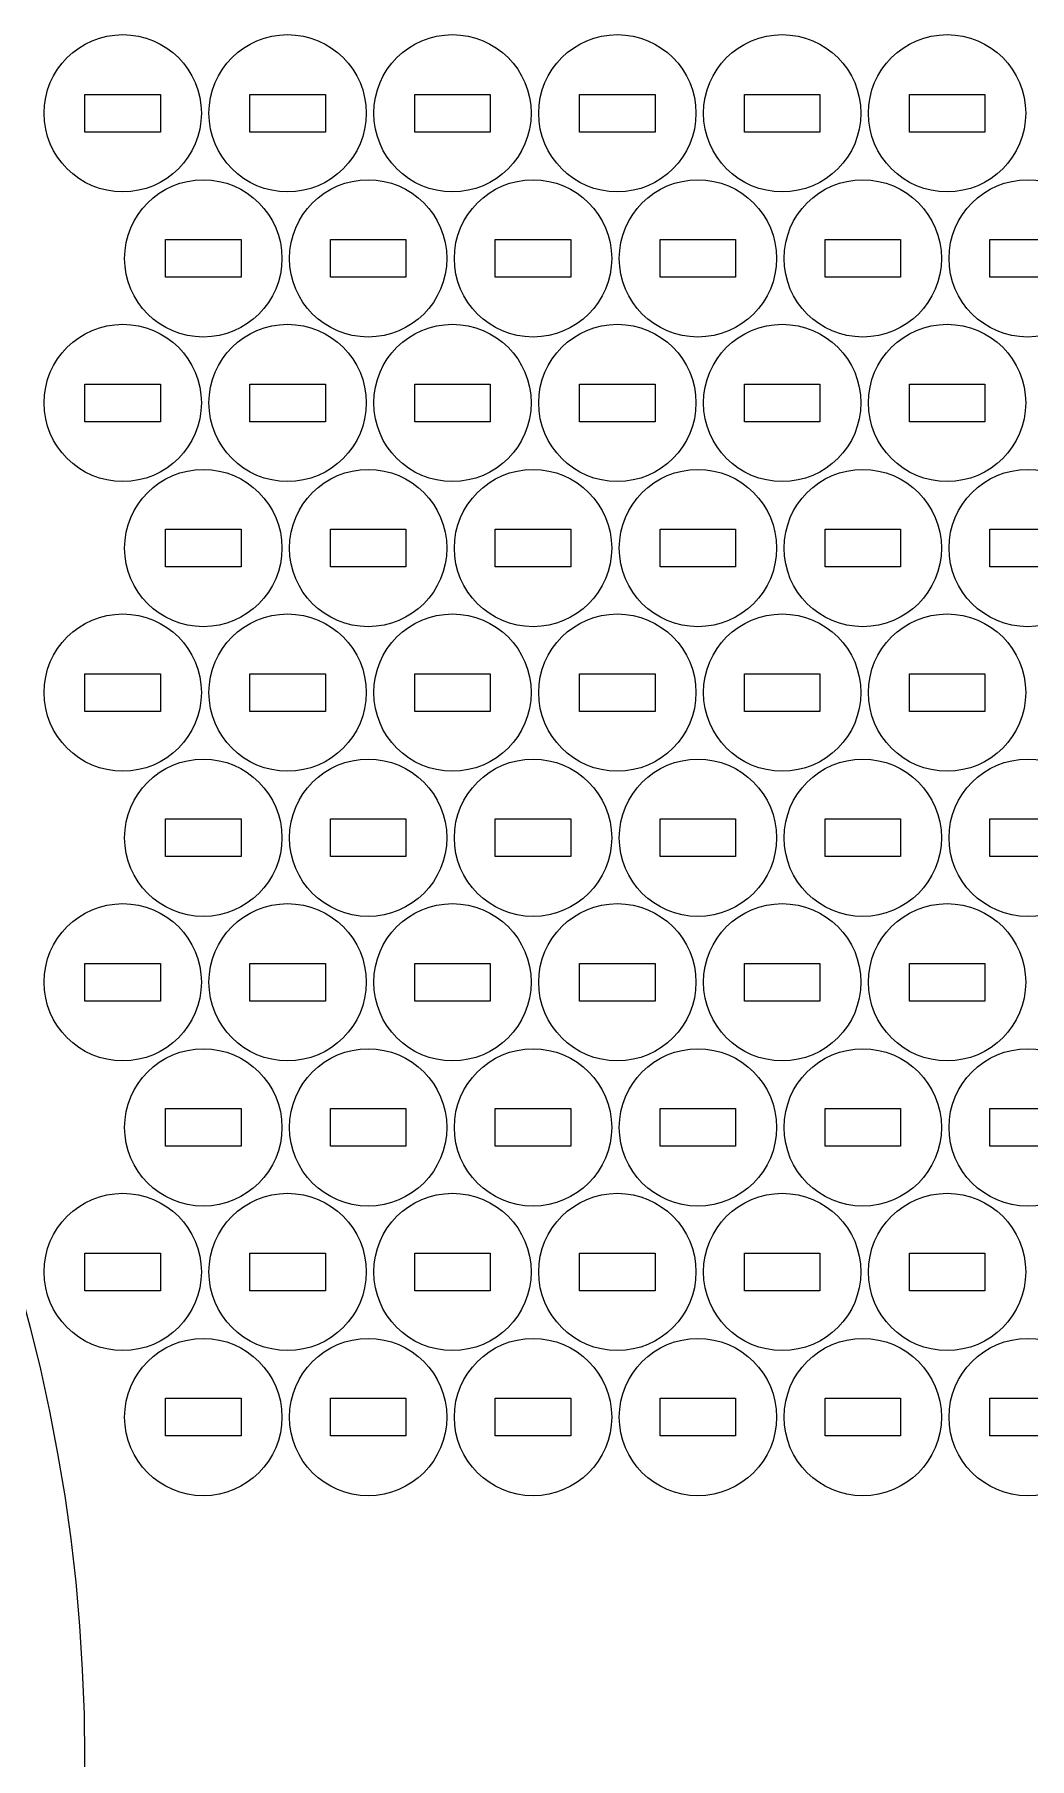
# Model space of a CAD drawing. Header units: millimetres. Extents: x -337 to 336, y -261 to 261.
# Drawn here: x -66.8 to 12.3, y -123.9 to 13.1 of the extents above; entities that cross this region are included whole.
import ezdxf

# ---------------------------------------------------------------- set-up
doc = ezdxf.new("R2010")
doc.units = ezdxf.units.MM
doc.header["$MEASUREMENT"] = 0
doc.layers.add('Camada 1', color=7, linetype='Continuous')

msp = doc.modelspace()

# ---------------------------------------------------------------- linework, layer by layer
at = {"layer": 'Camada 1', "lineweight": 20}
for points in [[(-62.7719, -123.8706), (-62.7719, -48.2077), (-124.1088, 13.1293), (-199.7716, 13.1294), (-199.7716, 13.1294), (-275.4346, 13.1295), (-336.7716, -48.2073), (-336.7718, -123.8702), (-336.7718, -123.8702), (-336.772, -199.5331), (-275.4353, -260.8702), (-199.7723, -260.8705), (-199.7723, -260.8705), (-124.1095, -260.8708), (-62.7723, -199.5342), (-62.7719, -123.8706)], [(-65.9885, 6.8705), (-65.9885, 3.4187), (-63.1903, 0.6205), (-59.7385, 0.6205), (-59.7385, 0.6205), (-56.2867, 0.6205), (-53.4885, 3.4187), (-53.4885, 6.8705), (-53.4885, 6.8705), (-53.4885, 10.3223), (-56.2867, 13.1205), (-59.7385, 13.1205), (-59.7385, 13.1205), (-63.1903, 13.1205), (-65.9885, 10.3223), (-65.9885, 6.8705)], [(-52.8849, 6.8705), (-52.8849, 3.4187), (-50.0867, 0.6205), (-46.6349, 0.6205), (-46.6349, 0.6205), (-43.1831, 0.6205), (-40.3849, 3.4187), (-40.3849, 6.8705), (-40.3849, 6.8705), (-40.3849, 10.3223), (-43.1831, 13.1205), (-46.6349, 13.1205), (-46.6349, 13.1205), (-50.0867, 13.1205), (-52.8849, 10.3223), (-52.8849, 6.8705)], [(-39.7813, 6.8705), (-39.7813, 3.4187), (-36.9831, 0.6205), (-33.5313, 0.6205), (-33.5313, 0.6205), (-30.0795, 0.6205), (-27.2813, 3.4187), (-27.2813, 6.8705), (-27.2813, 6.8705), (-27.2813, 10.3223), (-30.0795, 13.1205), (-33.5313, 13.1205), (-33.5313, 13.1205), (-36.9831, 13.1205), (-39.7813, 10.3223), (-39.7813, 6.8705)], [(-26.6777, 6.8705), (-26.6777, 3.4187), (-23.8795, 0.6205), (-20.4277, 0.6205), (-20.4277, 0.6205), (-16.9759, 0.6205), (-14.1777, 3.4187), (-14.1777, 6.8705), (-14.1777, 6.8705), (-14.1777, 10.3223), (-16.9759, 13.1205), (-20.4277, 13.1205), (-20.4277, 13.1205), (-23.8795, 13.1205), (-26.6777, 10.3223), (-26.6777, 6.8705)], [(-13.5741, 6.8705), (-13.5741, 3.4187), (-10.7759, 0.6205), (-7.3241, 0.6205), (-7.3241, 0.6205), (-3.8723, 0.6205), (-1.0741, 3.4187), (-1.0741, 6.8705), (-1.0741, 6.8705), (-1.0741, 10.3223), (-3.8723, 13.1205), (-7.3241, 13.1205), (-7.3241, 13.1205), (-10.7759, 13.1205), (-13.5741, 10.3223), (-13.5741, 6.8705)], [(-0.4705, 6.8705), (-0.4705, 3.4187), (2.3277, 0.6205), (5.7795, 0.6205), (5.7795, 0.6205), (9.2313, 0.6205), (12.0295, 3.4187), (12.0295, 6.8705), (12.0295, 6.8705), (12.0295, 10.3223), (9.2313, 13.1205), (5.7795, 13.1205), (5.7795, 13.1205), (2.3277, 13.1205), (-0.4705, 10.3223), (-0.4705, 6.8705)], [(-62.7385, 8.3705), (-62.7385, 8.3705), (-62.7385, 5.3705), (-62.7385, 5.3705), (-62.7385, 5.3705), (-62.7385, 5.3705), (-56.7385, 5.3705), (-56.7385, 5.3705), (-56.7385, 5.3705), (-56.7385, 5.3705), (-56.7385, 8.3705), (-56.7385, 8.3705), (-56.7385, 8.3705), (-56.7385, 8.3705), (-62.7385, 8.3705), (-62.7385, 8.3705)], [(-49.6349, 8.3705), (-49.6349, 8.3705), (-49.6349, 5.3705), (-49.6349, 5.3705), (-49.6349, 5.3705), (-49.6349, 5.3705), (-43.6349, 5.3705), (-43.6349, 5.3705), (-43.6349, 5.3705), (-43.6349, 5.3705), (-43.6349, 8.3705), (-43.6349, 8.3705), (-43.6349, 8.3705), (-43.6349, 8.3705), (-49.6349, 8.3705), (-49.6349, 8.3705)], [(-36.5313, 8.3705), (-36.5313, 8.3705), (-36.5313, 5.3705), (-36.5313, 5.3705), (-36.5313, 5.3705), (-36.5313, 5.3705), (-30.5313, 5.3705), (-30.5313, 5.3705), (-30.5313, 5.3705), (-30.5313, 5.3705), (-30.5313, 8.3705), (-30.5313, 8.3705), (-30.5313, 8.3705), (-30.5313, 8.3705), (-36.5313, 8.3705), (-36.5313, 8.3705)], [(-23.4277, 8.3705), (-23.4277, 8.3705), (-23.4277, 5.3705), (-23.4277, 5.3705), (-23.4277, 5.3705), (-23.4277, 5.3705), (-17.4277, 5.3705), (-17.4277, 5.3705), (-17.4277, 5.3705), (-17.4277, 5.3705), (-17.4277, 8.3705), (-17.4277, 8.3705), (-17.4277, 8.3705), (-17.4277, 8.3705), (-23.4277, 8.3705), (-23.4277, 8.3705)], [(-10.3241, 8.3705), (-10.3241, 8.3705), (-10.3241, 5.3705), (-10.3241, 5.3705), (-10.3241, 5.3705), (-10.3241, 5.3705), (-4.3241, 5.3705), (-4.3241, 5.3705), (-4.3241, 5.3705), (-4.3241, 5.3705), (-4.3241, 8.3705), (-4.3241, 8.3705), (-4.3241, 8.3705), (-4.3241, 8.3705), (-10.3241, 8.3705), (-10.3241, 8.3705)], [(2.7795, 8.3705), (2.7795, 8.3705), (2.7795, 5.3705), (2.7795, 5.3705), (2.7795, 5.3705), (2.7795, 5.3705), (8.7795, 5.3705), (8.7795, 5.3705), (8.7795, 5.3705), (8.7795, 5.3705), (8.7795, 8.3705), (8.7795, 8.3705), (8.7795, 8.3705), (8.7795, 8.3705), (2.7795, 8.3705), (2.7795, 8.3705)], [(-59.5856, -4.6653), (-59.5856, -8.1171), (-56.7874, -10.9153), (-53.3356, -10.9153), (-53.3356, -10.9153), (-49.8838, -10.9153), (-47.0856, -8.1171), (-47.0856, -4.6653), (-47.0856, -4.6653), (-47.0856, -1.2135), (-49.8838, 1.5847), (-53.3356, 1.5847), (-53.3356, 1.5847), (-56.7874, 1.5847), (-59.5856, -1.2135), (-59.5856, -4.6653)], [(-46.482, -4.6653), (-46.482, -8.1171), (-43.6838, -10.9153), (-40.232, -10.9153), (-40.232, -10.9153), (-36.7802, -10.9153), (-33.982, -8.1171), (-33.982, -4.6653), (-33.982, -4.6653), (-33.982, -1.2135), (-36.7802, 1.5847), (-40.232, 1.5847), (-40.232, 1.5847), (-43.6838, 1.5847), (-46.482, -1.2135), (-46.482, -4.6653)], [(-33.3784, -4.6653), (-33.3784, -8.1171), (-30.5802, -10.9153), (-27.1284, -10.9153), (-27.1284, -10.9153), (-23.6766, -10.9153), (-20.8784, -8.1171), (-20.8784, -4.6653), (-20.8784, -4.6653), (-20.8784, -1.2135), (-23.6766, 1.5847), (-27.1284, 1.5847), (-27.1284, 1.5847), (-30.5802, 1.5847), (-33.3784, -1.2135), (-33.3784, -4.6653)], [(-20.2748, -4.6653), (-20.2748, -8.1171), (-17.4766, -10.9153), (-14.0248, -10.9153), (-14.0248, -10.9153), (-10.573, -10.9153), (-7.7748, -8.1171), (-7.7748, -4.6653), (-7.7748, -4.6653), (-7.7748, -1.2135), (-10.573, 1.5847), (-14.0248, 1.5847), (-14.0248, 1.5847), (-17.4766, 1.5847), (-20.2748, -1.2135), (-20.2748, -4.6653)], [(-7.1712, -4.6653), (-7.1712, -8.1171), (-4.373, -10.9153), (-0.9212, -10.9153), (-0.9212, -10.9153), (2.5306, -10.9153), (5.3288, -8.1171), (5.3288, -4.6653), (5.3288, -4.6653), (5.3288, -1.2135), (2.5306, 1.5847), (-0.9212, 1.5847), (-0.9212, 1.5847), (-4.373, 1.5847), (-7.1712, -1.2135), (-7.1712, -4.6653)], [(5.9324, -4.6653), (5.9324, -8.1171), (8.7306, -10.9153), (12.1824, -10.9153), (12.1824, -10.9153), (15.6342, -10.9153), (18.4324, -8.1171), (18.4324, -4.6653), (18.4324, -4.6653), (18.4324, -1.2135), (15.6342, 1.5847), (12.1824, 1.5847), (12.1824, 1.5847), (8.7306, 1.5847), (5.9324, -1.2135), (5.9324, -4.6653)], [(-56.3356, -3.1653), (-56.3356, -3.1653), (-56.3356, -6.1653), (-56.3356, -6.1653), (-56.3356, -6.1653), (-56.3356, -6.1653), (-50.3356, -6.1653), (-50.3356, -6.1653), (-50.3356, -6.1653), (-50.3356, -6.1653), (-50.3356, -3.1653), (-50.3356, -3.1653), (-50.3356, -3.1653), (-50.3356, -3.1653), (-56.3356, -3.1653), (-56.3356, -3.1653)], [(-43.232, -3.1653), (-43.232, -3.1653), (-43.232, -6.1653), (-43.232, -6.1653), (-43.232, -6.1653), (-43.232, -6.1653), (-37.232, -6.1653), (-37.232, -6.1653), (-37.232, -6.1653), (-37.232, -6.1653), (-37.232, -3.1653), (-37.232, -3.1653), (-37.232, -3.1653), (-37.232, -3.1653), (-43.232, -3.1653), (-43.232, -3.1653)], [(-30.1284, -3.1653), (-30.1284, -3.1653), (-30.1284, -6.1653), (-30.1284, -6.1653), (-30.1284, -6.1653), (-30.1284, -6.1653), (-24.1284, -6.1653), (-24.1284, -6.1653), (-24.1284, -6.1653), (-24.1284, -6.1653), (-24.1284, -3.1653), (-24.1284, -3.1653), (-24.1284, -3.1653), (-24.1284, -3.1653), (-30.1284, -3.1653), (-30.1284, -3.1653)], [(-17.0248, -3.1653), (-17.0248, -3.1653), (-17.0248, -6.1653), (-17.0248, -6.1653), (-17.0248, -6.1653), (-17.0248, -6.1653), (-11.0248, -6.1653), (-11.0248, -6.1653), (-11.0248, -6.1653), (-11.0248, -6.1653), (-11.0248, -3.1653), (-11.0248, -3.1653), (-11.0248, -3.1653), (-11.0248, -3.1653), (-17.0248, -3.1653), (-17.0248, -3.1653)], [(-3.9212, -3.1653), (-3.9212, -3.1653), (-3.9212, -6.1653), (-3.9212, -6.1653), (-3.9212, -6.1653), (-3.9212, -6.1653), (2.0788, -6.1653), (2.0788, -6.1653), (2.0788, -6.1653), (2.0788, -6.1653), (2.0788, -3.1653), (2.0788, -3.1653), (2.0788, -3.1653), (2.0788, -3.1653), (-3.9212, -3.1653), (-3.9212, -3.1653)], [(9.1824, -3.1653), (9.1824, -3.1653), (9.1824, -6.1653), (9.1824, -6.1653), (9.1824, -6.1653), (9.1824, -6.1653), (15.1824, -6.1653), (15.1824, -6.1653), (15.1824, -6.1653), (15.1824, -6.1653), (15.1824, -3.1653), (15.1824, -3.1653), (15.1824, -3.1653), (15.1824, -3.1653), (9.1824, -3.1653), (9.1824, -3.1653)], [(-65.9885, -16.1483), (-65.9885, -19.6001), (-63.1903, -22.3983), (-59.7385, -22.3983), (-59.7385, -22.3983), (-56.2867, -22.3983), (-53.4885, -19.6001), (-53.4885, -16.1483), (-53.4885, -16.1483), (-53.4885, -12.6965), (-56.2867, -9.8983), (-59.7385, -9.8983), (-59.7385, -9.8983), (-63.1903, -9.8983), (-65.9885, -12.6965), (-65.9885, -16.1483)], [(-52.8849, -16.1483), (-52.8849, -19.6001), (-50.0867, -22.3983), (-46.6349, -22.3983), (-46.6349, -22.3983), (-43.1831, -22.3983), (-40.3849, -19.6001), (-40.3849, -16.1483), (-40.3849, -16.1483), (-40.3849, -12.6965), (-43.1831, -9.8983), (-46.6349, -9.8983), (-46.6349, -9.8983), (-50.0867, -9.8983), (-52.8849, -12.6965), (-52.8849, -16.1483)], [(-39.7813, -16.1483), (-39.7813, -19.6001), (-36.9831, -22.3983), (-33.5313, -22.3983), (-33.5313, -22.3983), (-30.0795, -22.3983), (-27.2813, -19.6001), (-27.2813, -16.1483), (-27.2813, -16.1483), (-27.2813, -12.6965), (-30.0795, -9.8983), (-33.5313, -9.8983), (-33.5313, -9.8983), (-36.9831, -9.8983), (-39.7813, -12.6965), (-39.7813, -16.1483)], [(-26.6777, -16.1483), (-26.6777, -19.6001), (-23.8795, -22.3983), (-20.4277, -22.3983), (-20.4277, -22.3983), (-16.9759, -22.3983), (-14.1777, -19.6001), (-14.1777, -16.1483), (-14.1777, -16.1483), (-14.1777, -12.6965), (-16.9759, -9.8983), (-20.4277, -9.8983), (-20.4277, -9.8983), (-23.8795, -9.8983), (-26.6777, -12.6965), (-26.6777, -16.1483)], [(-13.5741, -16.1483), (-13.5741, -19.6001), (-10.7759, -22.3983), (-7.3241, -22.3983), (-7.3241, -22.3983), (-3.8723, -22.3983), (-1.0741, -19.6001), (-1.0741, -16.1483), (-1.0741, -16.1483), (-1.0741, -12.6965), (-3.8723, -9.8983), (-7.3241, -9.8983), (-7.3241, -9.8983), (-10.7759, -9.8983), (-13.5741, -12.6965), (-13.5741, -16.1483)], [(-0.4705, -16.1483), (-0.4705, -19.6001), (2.3277, -22.3983), (5.7795, -22.3983), (5.7795, -22.3983), (9.2313, -22.3983), (12.0295, -19.6001), (12.0295, -16.1483), (12.0295, -16.1483), (12.0295, -12.6965), (9.2313, -9.8983), (5.7795, -9.8983), (5.7795, -9.8983), (2.3277, -9.8983), (-0.4705, -12.6965), (-0.4705, -16.1483)], [(-62.7385, -14.6483), (-62.7385, -14.6483), (-62.7385, -17.6483), (-62.7385, -17.6483), (-62.7385, -17.6483), (-62.7385, -17.6483), (-56.7385, -17.6483), (-56.7385, -17.6483), (-56.7385, -17.6483), (-56.7385, -17.6483), (-56.7385, -14.6483), (-56.7385, -14.6483), (-56.7385, -14.6483), (-56.7385, -14.6483), (-62.7385, -14.6483), (-62.7385, -14.6483)], [(-49.6349, -14.6483), (-49.6349, -14.6483), (-49.6349, -17.6483), (-49.6349, -17.6483), (-49.6349, -17.6483), (-49.6349, -17.6483), (-43.6349, -17.6483), (-43.6349, -17.6483), (-43.6349, -17.6483), (-43.6349, -17.6483), (-43.6349, -14.6483), (-43.6349, -14.6483), (-43.6349, -14.6483), (-43.6349, -14.6483), (-49.6349, -14.6483), (-49.6349, -14.6483)], [(-36.5313, -14.6483), (-36.5313, -14.6483), (-36.5313, -17.6483), (-36.5313, -17.6483), (-36.5313, -17.6483), (-36.5313, -17.6483), (-30.5313, -17.6483), (-30.5313, -17.6483), (-30.5313, -17.6483), (-30.5313, -17.6483), (-30.5313, -14.6483), (-30.5313, -14.6483), (-30.5313, -14.6483), (-30.5313, -14.6483), (-36.5313, -14.6483), (-36.5313, -14.6483)], [(-23.4277, -14.6483), (-23.4277, -14.6483), (-23.4277, -17.6483), (-23.4277, -17.6483), (-23.4277, -17.6483), (-23.4277, -17.6483), (-17.4277, -17.6483), (-17.4277, -17.6483), (-17.4277, -17.6483), (-17.4277, -17.6483), (-17.4277, -14.6483), (-17.4277, -14.6483), (-17.4277, -14.6483), (-17.4277, -14.6483), (-23.4277, -14.6483), (-23.4277, -14.6483)], [(-10.3241, -14.6483), (-10.3241, -14.6483), (-10.3241, -17.6483), (-10.3241, -17.6483), (-10.3241, -17.6483), (-10.3241, -17.6483), (-4.3241, -17.6483), (-4.3241, -17.6483), (-4.3241, -17.6483), (-4.3241, -17.6483), (-4.3241, -14.6483), (-4.3241, -14.6483), (-4.3241, -14.6483), (-4.3241, -14.6483), (-10.3241, -14.6483), (-10.3241, -14.6483)], [(2.7795, -14.6483), (2.7795, -14.6483), (2.7795, -17.6483), (2.7795, -17.6483), (2.7795, -17.6483), (2.7795, -17.6483), (8.7795, -17.6483), (8.7795, -17.6483), (8.7795, -17.6483), (8.7795, -17.6483), (8.7795, -14.6483), (8.7795, -14.6483), (8.7795, -14.6483), (8.7795, -14.6483), (2.7795, -14.6483), (2.7795, -14.6483)], [(-59.5856, -27.6841), (-59.5856, -31.1359), (-56.7874, -33.9341), (-53.3356, -33.9341), (-53.3356, -33.9341), (-49.8838, -33.9341), (-47.0856, -31.1359), (-47.0856, -27.6841), (-47.0856, -27.6841), (-47.0856, -24.2323), (-49.8838, -21.4341), (-53.3356, -21.4341), (-53.3356, -21.4341), (-56.7874, -21.4341), (-59.5856, -24.2323), (-59.5856, -27.6841)], [(-46.482, -27.6841), (-46.482, -31.1359), (-43.6838, -33.9341), (-40.232, -33.9341), (-40.232, -33.9341), (-36.7802, -33.9341), (-33.982, -31.1359), (-33.982, -27.6841), (-33.982, -27.6841), (-33.982, -24.2323), (-36.7802, -21.4341), (-40.232, -21.4341), (-40.232, -21.4341), (-43.6838, -21.4341), (-46.482, -24.2323), (-46.482, -27.6841)], [(-33.3784, -27.6841), (-33.3784, -31.1359), (-30.5802, -33.9341), (-27.1284, -33.9341), (-27.1284, -33.9341), (-23.6766, -33.9341), (-20.8784, -31.1359), (-20.8784, -27.6841), (-20.8784, -27.6841), (-20.8784, -24.2323), (-23.6766, -21.4341), (-27.1284, -21.4341), (-27.1284, -21.4341), (-30.5802, -21.4341), (-33.3784, -24.2323), (-33.3784, -27.6841)], [(-20.2748, -27.6841), (-20.2748, -31.1359), (-17.4766, -33.9341), (-14.0248, -33.9341), (-14.0248, -33.9341), (-10.573, -33.9341), (-7.7748, -31.1359), (-7.7748, -27.6841), (-7.7748, -27.6841), (-7.7748, -24.2323), (-10.573, -21.4341), (-14.0248, -21.4341), (-14.0248, -21.4341), (-17.4766, -21.4341), (-20.2748, -24.2323), (-20.2748, -27.6841)], [(-7.1712, -27.6841), (-7.1712, -31.1359), (-4.373, -33.9341), (-0.9212, -33.9341), (-0.9212, -33.9341), (2.5306, -33.9341), (5.3288, -31.1359), (5.3288, -27.6841), (5.3288, -27.6841), (5.3288, -24.2323), (2.5306, -21.4341), (-0.9212, -21.4341), (-0.9212, -21.4341), (-4.373, -21.4341), (-7.1712, -24.2323), (-7.1712, -27.6841)], [(5.9324, -27.6841), (5.9324, -31.1359), (8.7306, -33.9341), (12.1824, -33.9341), (12.1824, -33.9341), (15.6342, -33.9341), (18.4324, -31.1359), (18.4324, -27.6841), (18.4324, -27.6841), (18.4324, -24.2323), (15.6342, -21.4341), (12.1824, -21.4341), (12.1824, -21.4341), (8.7306, -21.4341), (5.9324, -24.2323), (5.9324, -27.6841)], [(-56.3356, -26.1841), (-56.3356, -26.1841), (-56.3356, -29.1841), (-56.3356, -29.1841), (-56.3356, -29.1841), (-56.3356, -29.1841), (-50.3356, -29.1841), (-50.3356, -29.1841), (-50.3356, -29.1841), (-50.3356, -29.1841), (-50.3356, -26.1841), (-50.3356, -26.1841), (-50.3356, -26.1841), (-50.3356, -26.1841), (-56.3356, -26.1841), (-56.3356, -26.1841)], [(-43.232, -26.1841), (-43.232, -26.1841), (-43.232, -29.1841), (-43.232, -29.1841), (-43.232, -29.1841), (-43.232, -29.1841), (-37.232, -29.1841), (-37.232, -29.1841), (-37.232, -29.1841), (-37.232, -29.1841), (-37.232, -26.1841), (-37.232, -26.1841), (-37.232, -26.1841), (-37.232, -26.1841), (-43.232, -26.1841), (-43.232, -26.1841)], [(-30.1284, -26.1841), (-30.1284, -26.1841), (-30.1284, -29.1841), (-30.1284, -29.1841), (-30.1284, -29.1841), (-30.1284, -29.1841), (-24.1284, -29.1841), (-24.1284, -29.1841), (-24.1284, -29.1841), (-24.1284, -29.1841), (-24.1284, -26.1841), (-24.1284, -26.1841), (-24.1284, -26.1841), (-24.1284, -26.1841), (-30.1284, -26.1841), (-30.1284, -26.1841)], [(-17.0248, -26.1841), (-17.0248, -26.1841), (-17.0248, -29.1841), (-17.0248, -29.1841), (-17.0248, -29.1841), (-17.0248, -29.1841), (-11.0248, -29.1841), (-11.0248, -29.1841), (-11.0248, -29.1841), (-11.0248, -29.1841), (-11.0248, -26.1841), (-11.0248, -26.1841), (-11.0248, -26.1841), (-11.0248, -26.1841), (-17.0248, -26.1841), (-17.0248, -26.1841)], [(-3.9212, -26.1841), (-3.9212, -26.1841), (-3.9212, -29.1841), (-3.9212, -29.1841), (-3.9212, -29.1841), (-3.9212, -29.1841), (2.0788, -29.1841), (2.0788, -29.1841), (2.0788, -29.1841), (2.0788, -29.1841), (2.0788, -26.1841), (2.0788, -26.1841), (2.0788, -26.1841), (2.0788, -26.1841), (-3.9212, -26.1841), (-3.9212, -26.1841)], [(9.1824, -26.1841), (9.1824, -26.1841), (9.1824, -29.1841), (9.1824, -29.1841), (9.1824, -29.1841), (9.1824, -29.1841), (15.1824, -29.1841), (15.1824, -29.1841), (15.1824, -29.1841), (15.1824, -29.1841), (15.1824, -26.1841), (15.1824, -26.1841), (15.1824, -26.1841), (15.1824, -26.1841), (9.1824, -26.1841), (9.1824, -26.1841)], [(-65.9885, -39.1671), (-65.9885, -42.6189), (-63.1903, -45.4171), (-59.7385, -45.4171), (-59.7385, -45.4171), (-56.2867, -45.4171), (-53.4885, -42.6189), (-53.4885, -39.1671), (-53.4885, -39.1671), (-53.4885, -35.7153), (-56.2867, -32.9171), (-59.7385, -32.9171), (-59.7385, -32.9171), (-63.1903, -32.9171), (-65.9885, -35.7153), (-65.9885, -39.1671)], [(-52.8849, -39.1671), (-52.8849, -42.6189), (-50.0867, -45.4171), (-46.6349, -45.4171), (-46.6349, -45.4171), (-43.1831, -45.4171), (-40.3849, -42.6189), (-40.3849, -39.1671), (-40.3849, -39.1671), (-40.3849, -35.7153), (-43.1831, -32.9171), (-46.6349, -32.9171), (-46.6349, -32.9171), (-50.0867, -32.9171), (-52.8849, -35.7153), (-52.8849, -39.1671)], [(-39.7813, -39.1671), (-39.7813, -42.6189), (-36.9831, -45.4171), (-33.5313, -45.4171), (-33.5313, -45.4171), (-30.0795, -45.4171), (-27.2813, -42.6189), (-27.2813, -39.1671), (-27.2813, -39.1671), (-27.2813, -35.7153), (-30.0795, -32.9171), (-33.5313, -32.9171), (-33.5313, -32.9171), (-36.9831, -32.9171), (-39.7813, -35.7153), (-39.7813, -39.1671)], [(-26.6777, -39.1671), (-26.6777, -42.6189), (-23.8795, -45.4171), (-20.4277, -45.4171), (-20.4277, -45.4171), (-16.9759, -45.4171), (-14.1777, -42.6189), (-14.1777, -39.1671), (-14.1777, -39.1671), (-14.1777, -35.7153), (-16.9759, -32.9171), (-20.4277, -32.9171), (-20.4277, -32.9171), (-23.8795, -32.9171), (-26.6777, -35.7153), (-26.6777, -39.1671)], [(-13.5741, -39.1671), (-13.5741, -42.6189), (-10.7759, -45.4171), (-7.3241, -45.4171), (-7.3241, -45.4171), (-3.8723, -45.4171), (-1.0741, -42.6189), (-1.0741, -39.1671), (-1.0741, -39.1671), (-1.0741, -35.7153), (-3.8723, -32.9171), (-7.3241, -32.9171), (-7.3241, -32.9171), (-10.7759, -32.9171), (-13.5741, -35.7153), (-13.5741, -39.1671)], [(-0.4705, -39.1671), (-0.4705, -42.6189), (2.3277, -45.4171), (5.7795, -45.4171), (5.7795, -45.4171), (9.2313, -45.4171), (12.0295, -42.6189), (12.0295, -39.1671), (12.0295, -39.1671), (12.0295, -35.7153), (9.2313, -32.9171), (5.7795, -32.9171), (5.7795, -32.9171), (2.3277, -32.9171), (-0.4705, -35.7153), (-0.4705, -39.1671)], [(-62.7385, -37.6671), (-62.7385, -37.6671), (-62.7385, -40.6671), (-62.7385, -40.6671), (-62.7385, -40.6671), (-62.7385, -40.6671), (-56.7385, -40.6671), (-56.7385, -40.6671), (-56.7385, -40.6671), (-56.7385, -40.6671), (-56.7385, -37.6671), (-56.7385, -37.6671), (-56.7385, -37.6671), (-56.7385, -37.6671), (-62.7385, -37.6671), (-62.7385, -37.6671)], [(-49.6349, -37.6671), (-49.6349, -37.6671), (-49.6349, -40.6671), (-49.6349, -40.6671), (-49.6349, -40.6671), (-49.6349, -40.6671), (-43.6349, -40.6671), (-43.6349, -40.6671), (-43.6349, -40.6671), (-43.6349, -40.6671), (-43.6349, -37.6671), (-43.6349, -37.6671), (-43.6349, -37.6671), (-43.6349, -37.6671), (-49.6349, -37.6671), (-49.6349, -37.6671)], [(-36.5313, -37.6671), (-36.5313, -37.6671), (-36.5313, -40.6671), (-36.5313, -40.6671), (-36.5313, -40.6671), (-36.5313, -40.6671), (-30.5313, -40.6671), (-30.5313, -40.6671), (-30.5313, -40.6671), (-30.5313, -40.6671), (-30.5313, -37.6671), (-30.5313, -37.6671), (-30.5313, -37.6671), (-30.5313, -37.6671), (-36.5313, -37.6671), (-36.5313, -37.6671)], [(-23.4277, -37.6671), (-23.4277, -37.6671), (-23.4277, -40.6671), (-23.4277, -40.6671), (-23.4277, -40.6671), (-23.4277, -40.6671), (-17.4277, -40.6671), (-17.4277, -40.6671), (-17.4277, -40.6671), (-17.4277, -40.6671), (-17.4277, -37.6671), (-17.4277, -37.6671), (-17.4277, -37.6671), (-17.4277, -37.6671), (-23.4277, -37.6671), (-23.4277, -37.6671)], [(-10.3241, -37.6671), (-10.3241, -37.6671), (-10.3241, -40.6671), (-10.3241, -40.6671), (-10.3241, -40.6671), (-10.3241, -40.6671), (-4.3241, -40.6671), (-4.3241, -40.6671), (-4.3241, -40.6671), (-4.3241, -40.6671), (-4.3241, -37.6671), (-4.3241, -37.6671), (-4.3241, -37.6671), (-4.3241, -37.6671), (-10.3241, -37.6671), (-10.3241, -37.6671)], [(2.7795, -37.6671), (2.7795, -37.6671), (2.7795, -40.6671), (2.7795, -40.6671), (2.7795, -40.6671), (2.7795, -40.6671), (8.7795, -40.6671), (8.7795, -40.6671), (8.7795, -40.6671), (8.7795, -40.6671), (8.7795, -37.6671), (8.7795, -37.6671), (8.7795, -37.6671), (8.7795, -37.6671), (2.7795, -37.6671), (2.7795, -37.6671)], [(-59.5856, -50.7029), (-59.5856, -54.1547), (-56.7874, -56.9529), (-53.3356, -56.9529), (-53.3356, -56.9529), (-49.8838, -56.9529), (-47.0856, -54.1547), (-47.0856, -50.7029), (-47.0856, -50.7029), (-47.0856, -47.2511), (-49.8838, -44.4529), (-53.3356, -44.4529), (-53.3356, -44.4529), (-56.7874, -44.4529), (-59.5856, -47.2511), (-59.5856, -50.7029)], [(-46.482, -50.7029), (-46.482, -54.1547), (-43.6838, -56.9529), (-40.232, -56.9529), (-40.232, -56.9529), (-36.7802, -56.9529), (-33.982, -54.1547), (-33.982, -50.7029), (-33.982, -50.7029), (-33.982, -47.2511), (-36.7802, -44.4529), (-40.232, -44.4529), (-40.232, -44.4529), (-43.6838, -44.4529), (-46.482, -47.2511), (-46.482, -50.7029)], [(-33.3784, -50.7029), (-33.3784, -54.1547), (-30.5802, -56.9529), (-27.1284, -56.9529), (-27.1284, -56.9529), (-23.6766, -56.9529), (-20.8784, -54.1547), (-20.8784, -50.7029), (-20.8784, -50.7029), (-20.8784, -47.2511), (-23.6766, -44.4529), (-27.1284, -44.4529), (-27.1284, -44.4529), (-30.5802, -44.4529), (-33.3784, -47.2511), (-33.3784, -50.7029)], [(-20.2748, -50.7029), (-20.2748, -54.1547), (-17.4766, -56.9529), (-14.0248, -56.9529), (-14.0248, -56.9529), (-10.573, -56.9529), (-7.7748, -54.1547), (-7.7748, -50.7029), (-7.7748, -50.7029), (-7.7748, -47.2511), (-10.573, -44.4529), (-14.0248, -44.4529), (-14.0248, -44.4529), (-17.4766, -44.4529), (-20.2748, -47.2511), (-20.2748, -50.7029)], [(-7.1712, -50.7029), (-7.1712, -54.1547), (-4.373, -56.9529), (-0.9212, -56.9529), (-0.9212, -56.9529), (2.5306, -56.9529), (5.3288, -54.1547), (5.3288, -50.7029), (5.3288, -50.7029), (5.3288, -47.2511), (2.5306, -44.4529), (-0.9212, -44.4529), (-0.9212, -44.4529), (-4.373, -44.4529), (-7.1712, -47.2511), (-7.1712, -50.7029)], [(5.9324, -50.7029), (5.9324, -54.1547), (8.7306, -56.9529), (12.1824, -56.9529), (12.1824, -56.9529), (15.6342, -56.9529), (18.4324, -54.1547), (18.4324, -50.7029), (18.4324, -50.7029), (18.4324, -47.2511), (15.6342, -44.4529), (12.1824, -44.4529), (12.1824, -44.4529), (8.7306, -44.4529), (5.9324, -47.2511), (5.9324, -50.7029)], [(-56.3356, -49.2029), (-56.3356, -49.2029), (-56.3356, -52.2029), (-56.3356, -52.2029), (-56.3356, -52.2029), (-56.3356, -52.2029), (-50.3356, -52.2029), (-50.3356, -52.2029), (-50.3356, -52.2029), (-50.3356, -52.2029), (-50.3356, -49.2029), (-50.3356, -49.2029), (-50.3356, -49.2029), (-50.3356, -49.2029), (-56.3356, -49.2029), (-56.3356, -49.2029)], [(-43.232, -49.2029), (-43.232, -49.2029), (-43.232, -52.2029), (-43.232, -52.2029), (-43.232, -52.2029), (-43.232, -52.2029), (-37.232, -52.2029), (-37.232, -52.2029), (-37.232, -52.2029), (-37.232, -52.2029), (-37.232, -49.2029), (-37.232, -49.2029), (-37.232, -49.2029), (-37.232, -49.2029), (-43.232, -49.2029), (-43.232, -49.2029)], [(-30.1284, -49.2029), (-30.1284, -49.2029), (-30.1284, -52.2029), (-30.1284, -52.2029), (-30.1284, -52.2029), (-30.1284, -52.2029), (-24.1284, -52.2029), (-24.1284, -52.2029), (-24.1284, -52.2029), (-24.1284, -52.2029), (-24.1284, -49.2029), (-24.1284, -49.2029), (-24.1284, -49.2029), (-24.1284, -49.2029), (-30.1284, -49.2029), (-30.1284, -49.2029)], [(-17.0248, -49.2029), (-17.0248, -49.2029), (-17.0248, -52.2029), (-17.0248, -52.2029), (-17.0248, -52.2029), (-17.0248, -52.2029), (-11.0248, -52.2029), (-11.0248, -52.2029), (-11.0248, -52.2029), (-11.0248, -52.2029), (-11.0248, -49.2029), (-11.0248, -49.2029), (-11.0248, -49.2029), (-11.0248, -49.2029), (-17.0248, -49.2029), (-17.0248, -49.2029)], [(-3.9212, -49.2029), (-3.9212, -49.2029), (-3.9212, -52.2029), (-3.9212, -52.2029), (-3.9212, -52.2029), (-3.9212, -52.2029), (2.0788, -52.2029), (2.0788, -52.2029), (2.0788, -52.2029), (2.0788, -52.2029), (2.0788, -49.2029), (2.0788, -49.2029), (2.0788, -49.2029), (2.0788, -49.2029), (-3.9212, -49.2029), (-3.9212, -49.2029)], [(9.1824, -49.2029), (9.1824, -49.2029), (9.1824, -52.2029), (9.1824, -52.2029), (9.1824, -52.2029), (9.1824, -52.2029), (15.1824, -52.2029), (15.1824, -52.2029), (15.1824, -52.2029), (15.1824, -52.2029), (15.1824, -49.2029), (15.1824, -49.2029), (15.1824, -49.2029), (15.1824, -49.2029), (9.1824, -49.2029), (9.1824, -49.2029)], [(-65.9885, -62.1859), (-65.9885, -65.6377), (-63.1903, -68.4359), (-59.7385, -68.4359), (-59.7385, -68.4359), (-56.2867, -68.4359), (-53.4885, -65.6377), (-53.4885, -62.1859), (-53.4885, -62.1859), (-53.4885, -58.7341), (-56.2867, -55.9359), (-59.7385, -55.9359), (-59.7385, -55.9359), (-63.1903, -55.9359), (-65.9885, -58.7341), (-65.9885, -62.1859)], [(-52.8849, -62.1859), (-52.8849, -65.6377), (-50.0867, -68.4359), (-46.6349, -68.4359), (-46.6349, -68.4359), (-43.1831, -68.4359), (-40.3849, -65.6377), (-40.3849, -62.1859), (-40.3849, -62.1859), (-40.3849, -58.7341), (-43.1831, -55.9359), (-46.6349, -55.9359), (-46.6349, -55.9359), (-50.0867, -55.9359), (-52.8849, -58.7341), (-52.8849, -62.1859)], [(-39.7813, -62.1859), (-39.7813, -65.6377), (-36.9831, -68.4359), (-33.5313, -68.4359), (-33.5313, -68.4359), (-30.0795, -68.4359), (-27.2813, -65.6377), (-27.2813, -62.1859), (-27.2813, -62.1859), (-27.2813, -58.7341), (-30.0795, -55.9359), (-33.5313, -55.9359), (-33.5313, -55.9359), (-36.9831, -55.9359), (-39.7813, -58.7341), (-39.7813, -62.1859)], [(-26.6777, -62.1859), (-26.6777, -65.6377), (-23.8795, -68.4359), (-20.4277, -68.4359), (-20.4277, -68.4359), (-16.9759, -68.4359), (-14.1777, -65.6377), (-14.1777, -62.1859), (-14.1777, -62.1859), (-14.1777, -58.7341), (-16.9759, -55.9359), (-20.4277, -55.9359), (-20.4277, -55.9359), (-23.8795, -55.9359), (-26.6777, -58.7341), (-26.6777, -62.1859)], [(-13.5741, -62.1859), (-13.5741, -65.6377), (-10.7759, -68.4359), (-7.3241, -68.4359), (-7.3241, -68.4359), (-3.8723, -68.4359), (-1.0741, -65.6377), (-1.0741, -62.1859), (-1.0741, -62.1859), (-1.0741, -58.7341), (-3.8723, -55.9359), (-7.3241, -55.9359), (-7.3241, -55.9359), (-10.7759, -55.9359), (-13.5741, -58.7341), (-13.5741, -62.1859)], [(-0.4705, -62.1859), (-0.4705, -65.6377), (2.3277, -68.4359), (5.7795, -68.4359), (5.7795, -68.4359), (9.2313, -68.4359), (12.0295, -65.6377), (12.0295, -62.1859), (12.0295, -62.1859), (12.0295, -58.7341), (9.2313, -55.9359), (5.7795, -55.9359), (5.7795, -55.9359), (2.3277, -55.9359), (-0.4705, -58.7341), (-0.4705, -62.1859)], [(-62.7385, -60.6859), (-62.7385, -60.6859), (-62.7385, -63.6859), (-62.7385, -63.6859), (-62.7385, -63.6859), (-62.7385, -63.6859), (-56.7385, -63.6859), (-56.7385, -63.6859), (-56.7385, -63.6859), (-56.7385, -63.6859), (-56.7385, -60.6859), (-56.7385, -60.6859), (-56.7385, -60.6859), (-56.7385, -60.6859), (-62.7385, -60.6859), (-62.7385, -60.6859)], [(-49.6349, -60.6859), (-49.6349, -60.6859), (-49.6349, -63.6859), (-49.6349, -63.6859), (-49.6349, -63.6859), (-49.6349, -63.6859), (-43.6349, -63.6859), (-43.6349, -63.6859), (-43.6349, -63.6859), (-43.6349, -63.6859), (-43.6349, -60.6859), (-43.6349, -60.6859), (-43.6349, -60.6859), (-43.6349, -60.6859), (-49.6349, -60.6859), (-49.6349, -60.6859)], [(-36.5313, -60.6859), (-36.5313, -60.6859), (-36.5313, -63.6859), (-36.5313, -63.6859), (-36.5313, -63.6859), (-36.5313, -63.6859), (-30.5313, -63.6859), (-30.5313, -63.6859), (-30.5313, -63.6859), (-30.5313, -63.6859), (-30.5313, -60.6859), (-30.5313, -60.6859), (-30.5313, -60.6859), (-30.5313, -60.6859), (-36.5313, -60.6859), (-36.5313, -60.6859)], [(-23.4277, -60.6859), (-23.4277, -60.6859), (-23.4277, -63.6859), (-23.4277, -63.6859), (-23.4277, -63.6859), (-23.4277, -63.6859), (-17.4277, -63.6859), (-17.4277, -63.6859), (-17.4277, -63.6859), (-17.4277, -63.6859), (-17.4277, -60.6859), (-17.4277, -60.6859), (-17.4277, -60.6859), (-17.4277, -60.6859), (-23.4277, -60.6859), (-23.4277, -60.6859)], [(-10.3241, -60.6859), (-10.3241, -60.6859), (-10.3241, -63.6859), (-10.3241, -63.6859), (-10.3241, -63.6859), (-10.3241, -63.6859), (-4.3241, -63.6859), (-4.3241, -63.6859), (-4.3241, -63.6859), (-4.3241, -63.6859), (-4.3241, -60.6859), (-4.3241, -60.6859), (-4.3241, -60.6859), (-4.3241, -60.6859), (-10.3241, -60.6859), (-10.3241, -60.6859)], [(2.7795, -60.6859), (2.7795, -60.6859), (2.7795, -63.6859), (2.7795, -63.6859), (2.7795, -63.6859), (2.7795, -63.6859), (8.7795, -63.6859), (8.7795, -63.6859), (8.7795, -63.6859), (8.7795, -63.6859), (8.7795, -60.6859), (8.7795, -60.6859), (8.7795, -60.6859), (8.7795, -60.6859), (2.7795, -60.6859), (2.7795, -60.6859)], [(-59.5856, -73.7217), (-59.5856, -77.1735), (-56.7874, -79.9717), (-53.3356, -79.9717), (-53.3356, -79.9717), (-49.8838, -79.9717), (-47.0856, -77.1735), (-47.0856, -73.7217), (-47.0856, -73.7217), (-47.0856, -70.2699), (-49.8838, -67.4717), (-53.3356, -67.4717), (-53.3356, -67.4717), (-56.7874, -67.4717), (-59.5856, -70.2699), (-59.5856, -73.7217)], [(-46.482, -73.7217), (-46.482, -77.1735), (-43.6838, -79.9717), (-40.232, -79.9717), (-40.232, -79.9717), (-36.7802, -79.9717), (-33.982, -77.1735), (-33.982, -73.7217), (-33.982, -73.7217), (-33.982, -70.2699), (-36.7802, -67.4717), (-40.232, -67.4717), (-40.232, -67.4717), (-43.6838, -67.4717), (-46.482, -70.2699), (-46.482, -73.7217)], [(-33.3784, -73.7217), (-33.3784, -77.1735), (-30.5802, -79.9717), (-27.1284, -79.9717), (-27.1284, -79.9717), (-23.6766, -79.9717), (-20.8784, -77.1735), (-20.8784, -73.7217), (-20.8784, -73.7217), (-20.8784, -70.2699), (-23.6766, -67.4717), (-27.1284, -67.4717), (-27.1284, -67.4717), (-30.5802, -67.4717), (-33.3784, -70.2699), (-33.3784, -73.7217)], [(-20.2748, -73.7217), (-20.2748, -77.1735), (-17.4766, -79.9717), (-14.0248, -79.9717), (-14.0248, -79.9717), (-10.573, -79.9717), (-7.7748, -77.1735), (-7.7748, -73.7217), (-7.7748, -73.7217), (-7.7748, -70.2699), (-10.573, -67.4717), (-14.0248, -67.4717), (-14.0248, -67.4717), (-17.4766, -67.4717), (-20.2748, -70.2699), (-20.2748, -73.7217)], [(-7.1712, -73.7217), (-7.1712, -77.1735), (-4.373, -79.9717), (-0.9212, -79.9717), (-0.9212, -79.9717), (2.5306, -79.9717), (5.3288, -77.1735), (5.3288, -73.7217), (5.3288, -73.7217), (5.3288, -70.2699), (2.5306, -67.4717), (-0.9212, -67.4717), (-0.9212, -67.4717), (-4.373, -67.4717), (-7.1712, -70.2699), (-7.1712, -73.7217)], [(5.9324, -73.7217), (5.9324, -77.1735), (8.7306, -79.9717), (12.1824, -79.9717), (12.1824, -79.9717), (15.6342, -79.9717), (18.4324, -77.1735), (18.4324, -73.7217), (18.4324, -73.7217), (18.4324, -70.2699), (15.6342, -67.4717), (12.1824, -67.4717), (12.1824, -67.4717), (8.7306, -67.4717), (5.9324, -70.2699), (5.9324, -73.7217)], [(-56.3356, -72.2217), (-56.3356, -72.2217), (-56.3356, -75.2217), (-56.3356, -75.2217), (-56.3356, -75.2217), (-56.3356, -75.2217), (-50.3356, -75.2217), (-50.3356, -75.2217), (-50.3356, -75.2217), (-50.3356, -75.2217), (-50.3356, -72.2217), (-50.3356, -72.2217), (-50.3356, -72.2217), (-50.3356, -72.2217), (-56.3356, -72.2217), (-56.3356, -72.2217)], [(-43.232, -72.2217), (-43.232, -72.2217), (-43.232, -75.2217), (-43.232, -75.2217), (-43.232, -75.2217), (-43.232, -75.2217), (-37.232, -75.2217), (-37.232, -75.2217), (-37.232, -75.2217), (-37.232, -75.2217), (-37.232, -72.2217), (-37.232, -72.2217), (-37.232, -72.2217), (-37.232, -72.2217), (-43.232, -72.2217), (-43.232, -72.2217)], [(-30.1284, -72.2217), (-30.1284, -72.2217), (-30.1284, -75.2217), (-30.1284, -75.2217), (-30.1284, -75.2217), (-30.1284, -75.2217), (-24.1284, -75.2217), (-24.1284, -75.2217), (-24.1284, -75.2217), (-24.1284, -75.2217), (-24.1284, -72.2217), (-24.1284, -72.2217), (-24.1284, -72.2217), (-24.1284, -72.2217), (-30.1284, -72.2217), (-30.1284, -72.2217)], [(-17.0248, -72.2217), (-17.0248, -72.2217), (-17.0248, -75.2217), (-17.0248, -75.2217), (-17.0248, -75.2217), (-17.0248, -75.2217), (-11.0248, -75.2217), (-11.0248, -75.2217), (-11.0248, -75.2217), (-11.0248, -75.2217), (-11.0248, -72.2217), (-11.0248, -72.2217), (-11.0248, -72.2217), (-11.0248, -72.2217), (-17.0248, -72.2217), (-17.0248, -72.2217)], [(-3.9212, -72.2217), (-3.9212, -72.2217), (-3.9212, -75.2217), (-3.9212, -75.2217), (-3.9212, -75.2217), (-3.9212, -75.2217), (2.0788, -75.2217), (2.0788, -75.2217), (2.0788, -75.2217), (2.0788, -75.2217), (2.0788, -72.2217), (2.0788, -72.2217), (2.0788, -72.2217), (2.0788, -72.2217), (-3.9212, -72.2217), (-3.9212, -72.2217)], [(9.1824, -72.2217), (9.1824, -72.2217), (9.1824, -75.2217), (9.1824, -75.2217), (9.1824, -75.2217), (9.1824, -75.2217), (15.1824, -75.2217), (15.1824, -75.2217), (15.1824, -75.2217), (15.1824, -75.2217), (15.1824, -72.2217), (15.1824, -72.2217), (15.1824, -72.2217), (15.1824, -72.2217), (9.1824, -72.2217), (9.1824, -72.2217)], [(-65.9885, -85.2047), (-65.9885, -88.6565), (-63.1903, -91.4547), (-59.7385, -91.4547), (-59.7385, -91.4547), (-56.2867, -91.4547), (-53.4885, -88.6565), (-53.4885, -85.2047), (-53.4885, -85.2047), (-53.4885, -81.7529), (-56.2867, -78.9547), (-59.7385, -78.9547), (-59.7385, -78.9547), (-63.1903, -78.9547), (-65.9885, -81.7529), (-65.9885, -85.2047)], [(-52.8849, -85.2047), (-52.8849, -88.6565), (-50.0867, -91.4547), (-46.6349, -91.4547), (-46.6349, -91.4547), (-43.1831, -91.4547), (-40.3849, -88.6565), (-40.3849, -85.2047), (-40.3849, -85.2047), (-40.3849, -81.7529), (-43.1831, -78.9547), (-46.6349, -78.9547), (-46.6349, -78.9547), (-50.0867, -78.9547), (-52.8849, -81.7529), (-52.8849, -85.2047)], [(-39.7813, -85.2047), (-39.7813, -88.6565), (-36.9831, -91.4547), (-33.5313, -91.4547), (-33.5313, -91.4547), (-30.0795, -91.4547), (-27.2813, -88.6565), (-27.2813, -85.2047), (-27.2813, -85.2047), (-27.2813, -81.7529), (-30.0795, -78.9547), (-33.5313, -78.9547), (-33.5313, -78.9547), (-36.9831, -78.9547), (-39.7813, -81.7529), (-39.7813, -85.2047)], [(-26.6777, -85.2047), (-26.6777, -88.6565), (-23.8795, -91.4547), (-20.4277, -91.4547), (-20.4277, -91.4547), (-16.9759, -91.4547), (-14.1777, -88.6565), (-14.1777, -85.2047), (-14.1777, -85.2047), (-14.1777, -81.7529), (-16.9759, -78.9547), (-20.4277, -78.9547), (-20.4277, -78.9547), (-23.8795, -78.9547), (-26.6777, -81.7529), (-26.6777, -85.2047)], [(-13.5741, -85.2047), (-13.5741, -88.6565), (-10.7759, -91.4547), (-7.3241, -91.4547), (-7.3241, -91.4547), (-3.8723, -91.4547), (-1.0741, -88.6565), (-1.0741, -85.2047), (-1.0741, -85.2047), (-1.0741, -81.7529), (-3.8723, -78.9547), (-7.3241, -78.9547), (-7.3241, -78.9547), (-10.7759, -78.9547), (-13.5741, -81.7529), (-13.5741, -85.2047)], [(-0.4705, -85.2047), (-0.4705, -88.6565), (2.3277, -91.4547), (5.7795, -91.4547), (5.7795, -91.4547), (9.2313, -91.4547), (12.0295, -88.6565), (12.0295, -85.2047), (12.0295, -85.2047), (12.0295, -81.7529), (9.2313, -78.9547), (5.7795, -78.9547), (5.7795, -78.9547), (2.3277, -78.9547), (-0.4705, -81.7529), (-0.4705, -85.2047)], [(-62.7385, -83.7047), (-62.7385, -83.7047), (-62.7385, -86.7047), (-62.7385, -86.7047), (-62.7385, -86.7047), (-62.7385, -86.7047), (-56.7385, -86.7047), (-56.7385, -86.7047), (-56.7385, -86.7047), (-56.7385, -86.7047), (-56.7385, -83.7047), (-56.7385, -83.7047), (-56.7385, -83.7047), (-56.7385, -83.7047), (-62.7385, -83.7047), (-62.7385, -83.7047)], [(-49.6349, -83.7047), (-49.6349, -83.7047), (-49.6349, -86.7047), (-49.6349, -86.7047), (-49.6349, -86.7047), (-49.6349, -86.7047), (-43.6349, -86.7047), (-43.6349, -86.7047), (-43.6349, -86.7047), (-43.6349, -86.7047), (-43.6349, -83.7047), (-43.6349, -83.7047), (-43.6349, -83.7047), (-43.6349, -83.7047), (-49.6349, -83.7047), (-49.6349, -83.7047)], [(-36.5313, -83.7047), (-36.5313, -83.7047), (-36.5313, -86.7047), (-36.5313, -86.7047), (-36.5313, -86.7047), (-36.5313, -86.7047), (-30.5313, -86.7047), (-30.5313, -86.7047), (-30.5313, -86.7047), (-30.5313, -86.7047), (-30.5313, -83.7047), (-30.5313, -83.7047), (-30.5313, -83.7047), (-30.5313, -83.7047), (-36.5313, -83.7047), (-36.5313, -83.7047)], [(-23.4277, -83.7047), (-23.4277, -83.7047), (-23.4277, -86.7047), (-23.4277, -86.7047), (-23.4277, -86.7047), (-23.4277, -86.7047), (-17.4277, -86.7047), (-17.4277, -86.7047), (-17.4277, -86.7047), (-17.4277, -86.7047), (-17.4277, -83.7047), (-17.4277, -83.7047), (-17.4277, -83.7047), (-17.4277, -83.7047), (-23.4277, -83.7047), (-23.4277, -83.7047)], [(-10.3241, -83.7047), (-10.3241, -83.7047), (-10.3241, -86.7047), (-10.3241, -86.7047), (-10.3241, -86.7047), (-10.3241, -86.7047), (-4.3241, -86.7047), (-4.3241, -86.7047), (-4.3241, -86.7047), (-4.3241, -86.7047), (-4.3241, -83.7047), (-4.3241, -83.7047), (-4.3241, -83.7047), (-4.3241, -83.7047), (-10.3241, -83.7047), (-10.3241, -83.7047)], [(2.7795, -83.7047), (2.7795, -83.7047), (2.7795, -86.7047), (2.7795, -86.7047), (2.7795, -86.7047), (2.7795, -86.7047), (8.7795, -86.7047), (8.7795, -86.7047), (8.7795, -86.7047), (8.7795, -86.7047), (8.7795, -83.7047), (8.7795, -83.7047), (8.7795, -83.7047), (8.7795, -83.7047), (2.7795, -83.7047), (2.7795, -83.7047)], [(-59.5856, -96.7405), (-59.5856, -100.1923), (-56.7874, -102.9905), (-53.3356, -102.9905), (-53.3356, -102.9905), (-49.8838, -102.9905), (-47.0856, -100.1923), (-47.0856, -96.7405), (-47.0856, -96.7405), (-47.0856, -93.2887), (-49.8838, -90.4905), (-53.3356, -90.4905), (-53.3356, -90.4905), (-56.7874, -90.4905), (-59.5856, -93.2887), (-59.5856, -96.7405)], [(-46.482, -96.7405), (-46.482, -100.1923), (-43.6838, -102.9905), (-40.232, -102.9905), (-40.232, -102.9905), (-36.7802, -102.9905), (-33.982, -100.1923), (-33.982, -96.7405), (-33.982, -96.7405), (-33.982, -93.2887), (-36.7802, -90.4905), (-40.232, -90.4905), (-40.232, -90.4905), (-43.6838, -90.4905), (-46.482, -93.2887), (-46.482, -96.7405)], [(-33.3784, -96.7405), (-33.3784, -100.1923), (-30.5802, -102.9905), (-27.1284, -102.9905), (-27.1284, -102.9905), (-23.6766, -102.9905), (-20.8784, -100.1923), (-20.8784, -96.7405), (-20.8784, -96.7405), (-20.8784, -93.2887), (-23.6766, -90.4905), (-27.1284, -90.4905), (-27.1284, -90.4905), (-30.5802, -90.4905), (-33.3784, -93.2887), (-33.3784, -96.7405)], [(-20.2748, -96.7405), (-20.2748, -100.1923), (-17.4766, -102.9905), (-14.0248, -102.9905), (-14.0248, -102.9905), (-10.573, -102.9905), (-7.7748, -100.1923), (-7.7748, -96.7405), (-7.7748, -96.7405), (-7.7748, -93.2887), (-10.573, -90.4905), (-14.0248, -90.4905), (-14.0248, -90.4905), (-17.4766, -90.4905), (-20.2748, -93.2887), (-20.2748, -96.7405)], [(-7.1712, -96.7405), (-7.1712, -100.1923), (-4.373, -102.9905), (-0.9212, -102.9905), (-0.9212, -102.9905), (2.5306, -102.9905), (5.3288, -100.1923), (5.3288, -96.7405), (5.3288, -96.7405), (5.3288, -93.2887), (2.5306, -90.4905), (-0.9212, -90.4905), (-0.9212, -90.4905), (-4.373, -90.4905), (-7.1712, -93.2887), (-7.1712, -96.7405)], [(5.9324, -96.7405), (5.9324, -100.1923), (8.7306, -102.9905), (12.1824, -102.9905), (12.1824, -102.9905), (15.6342, -102.9905), (18.4324, -100.1923), (18.4324, -96.7405), (18.4324, -96.7405), (18.4324, -93.2887), (15.6342, -90.4905), (12.1824, -90.4905), (12.1824, -90.4905), (8.7306, -90.4905), (5.9324, -93.2887), (5.9324, -96.7405)], [(-56.3356, -95.2405), (-56.3356, -95.2405), (-56.3356, -98.2405), (-56.3356, -98.2405), (-56.3356, -98.2405), (-56.3356, -98.2405), (-50.3356, -98.2405), (-50.3356, -98.2405), (-50.3356, -98.2405), (-50.3356, -98.2405), (-50.3356, -95.2405), (-50.3356, -95.2405), (-50.3356, -95.2405), (-50.3356, -95.2405), (-56.3356, -95.2405), (-56.3356, -95.2405)], [(-43.232, -95.2405), (-43.232, -95.2405), (-43.232, -98.2405), (-43.232, -98.2405), (-43.232, -98.2405), (-43.232, -98.2405), (-37.232, -98.2405), (-37.232, -98.2405), (-37.232, -98.2405), (-37.232, -98.2405), (-37.232, -95.2405), (-37.232, -95.2405), (-37.232, -95.2405), (-37.232, -95.2405), (-43.232, -95.2405), (-43.232, -95.2405)], [(-30.1284, -95.2405), (-30.1284, -95.2405), (-30.1284, -98.2405), (-30.1284, -98.2405), (-30.1284, -98.2405), (-30.1284, -98.2405), (-24.1284, -98.2405), (-24.1284, -98.2405), (-24.1284, -98.2405), (-24.1284, -98.2405), (-24.1284, -95.2405), (-24.1284, -95.2405), (-24.1284, -95.2405), (-24.1284, -95.2405), (-30.1284, -95.2405), (-30.1284, -95.2405)], [(-17.0248, -95.2405), (-17.0248, -95.2405), (-17.0248, -98.2405), (-17.0248, -98.2405), (-17.0248, -98.2405), (-17.0248, -98.2405), (-11.0248, -98.2405), (-11.0248, -98.2405), (-11.0248, -98.2405), (-11.0248, -98.2405), (-11.0248, -95.2405), (-11.0248, -95.2405), (-11.0248, -95.2405), (-11.0248, -95.2405), (-17.0248, -95.2405), (-17.0248, -95.2405)], [(-3.9212, -95.2405), (-3.9212, -95.2405), (-3.9212, -98.2405), (-3.9212, -98.2405), (-3.9212, -98.2405), (-3.9212, -98.2405), (2.0788, -98.2405), (2.0788, -98.2405), (2.0788, -98.2405), (2.0788, -98.2405), (2.0788, -95.2405), (2.0788, -95.2405), (2.0788, -95.2405), (2.0788, -95.2405), (-3.9212, -95.2405), (-3.9212, -95.2405)], [(9.1824, -95.2405), (9.1824, -95.2405), (9.1824, -98.2405), (9.1824, -98.2405), (9.1824, -98.2405), (9.1824, -98.2405), (15.1824, -98.2405), (15.1824, -98.2405), (15.1824, -98.2405), (15.1824, -98.2405), (15.1824, -95.2405), (15.1824, -95.2405), (15.1824, -95.2405), (15.1824, -95.2405), (9.1824, -95.2405), (9.1824, -95.2405)]]:
    msp.add_open_spline(points, degree=3, knots=[0, 0, 0, 0, 0.2, 0.2, 0.2, 0.2, 0.4, 0.4, 0.4, 0.4, 0.6, 0.6, 0.6, 0.6, 1, 1, 1, 1], dxfattribs=at)

doc.saveas('drawing.dxf')
